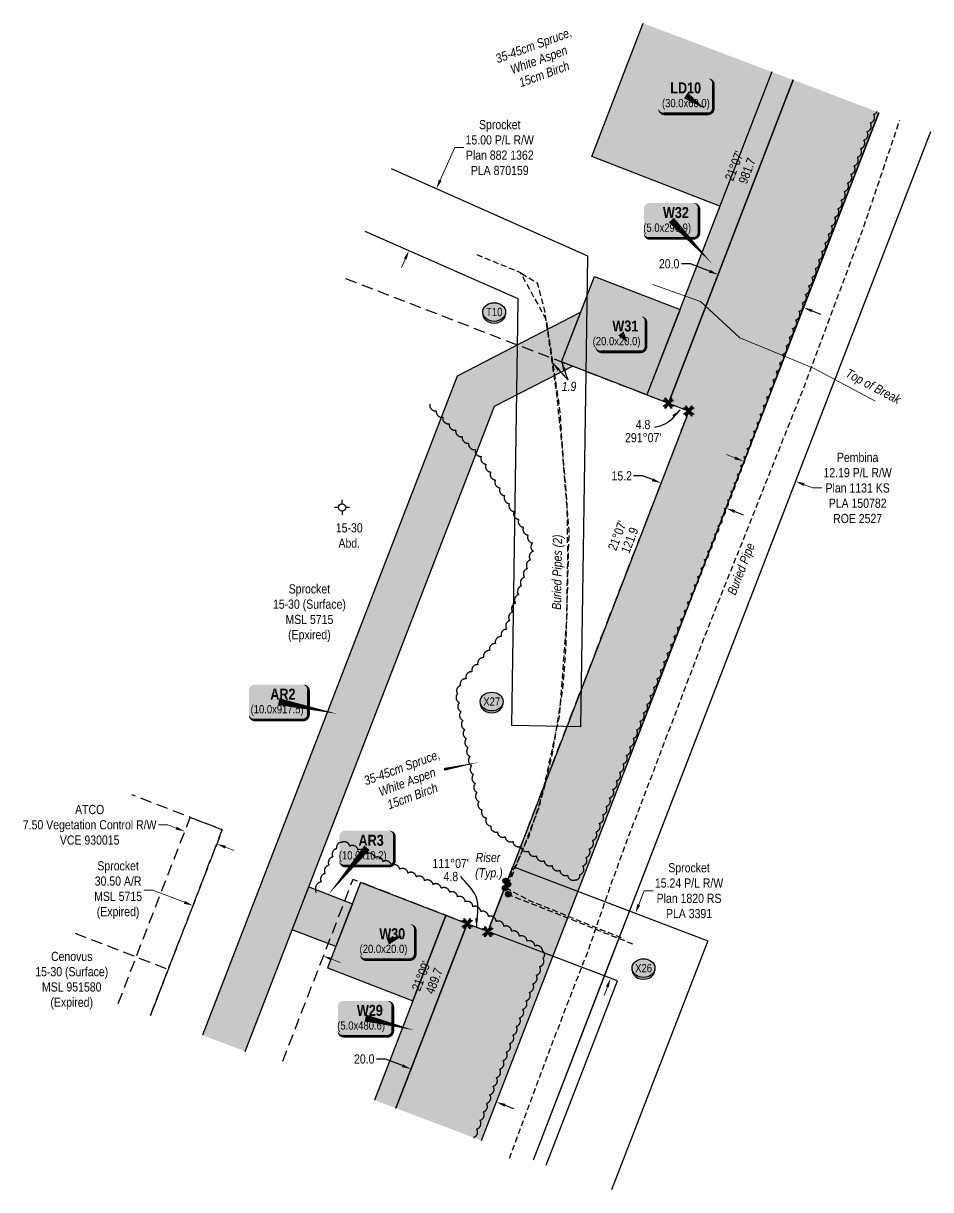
# Model space of a CAD drawing. Extents: x 507565 to 531726, y 6009554 to 6022365.
# Drawn here: x 508290 to 509280, y 6019193 to 6020465 of the extents above; entities that cross this region are included whole.
import ezdxf
from ezdxf.enums import TextEntityAlignment as Align

# ---------------------------------------------------------------- set-up
doc = ezdxf.new("R2010")
doc.units = 0
doc.header["$LTSCALE"] = 5
doc.header["$PDMODE"] = 34
doc.header["$PDSIZE"] = 0.03
for name, pattern in [('0', [1, 1, 0]), ('foc-ACCESSROAD', [3.75, 2.5, -1.25]), ('foc-FLOWLINE', [3.75, 2.5, -1.25]), ('UG_PIPE', [1.875, 1.25, -0.625])]:
    doc.linetypes.add(name, pattern=pattern)
doc.layers.get('Defpoints').update_dxf_attribs({"color": 9})
for name, color, linetype in [('15', 37, 'Continuous'), ('AS-PIPE-UG', 44, 'UG_PIPE'), ('AS-PIPE-UG-T', 44, 'Continuous'), ('AS-SYMBOL', 7, 'Continuous'), ('F-EZE', 190, 'foc-FLOWLINE'), ('F-RW', 190, 'Continuous'), ('F-WS', 190, 'foc-ACCESSROAD'), ('F-WS-S', 190, 'Continuous'), ('L-BD1', 253, 'Continuous'), ('L-MON', 1, 'Continuous'), ('P-BUFFER-H 100m', 191, 'Continuous'), ('P-CROSSINGS', 250, 'Continuous'), ('P-PROPOSED', 10, 'Continuous'), ('P-PROPOSED-H', 21, 'Continuous'), ('P-TEMP-BLOCKS', 250, 'Continuous'), ('P-TEMP-H', 41, 'Continuous'), ('P-TEMP_ACCESS ROAD', 46, 'Continuous'), ('P-TEMP_LOG DECK', 46, 'Continuous'), ('P-TEMP_WORKSPACE', 46, 'Continuous'), ('P-TXT', 4, 'Continuous'), ('P-WORKAREA', 113, 'Continuous'), ('P-WORKAREA-H', 111, 'Continuous'), ('T-BUSH', 110, '0'), ('T-BUSH-T', 110, 'Continuous')]:
    doc.layers.add(name, color=color, linetype=linetype)
for name, color, linetype, lineweight in [('F-AR-T', 190, 'Continuous', 9), ('F-EZE-T', 190, 'Continuous', 9), ('F-RW-T', 190, 'Continuous', 9), ('F-WS-T', 190, 'Continuous', 9), ('T-ELEVATION', 48, 'Continuous', 18), ('T-TEXT', 48, 'Continuous', 18), ('T-TIE-T', 201, 'Continuous', 18)]:
    doc.layers.add(name, color=color, linetype=linetype, lineweight=lineweight)
doc.styles.add('80', font='ARIALN.TTF', dxfattribs={"height": 10})
doc.styles.add('80CG', font='ARIALN.TTF', dxfattribs={"height": 10})
doc.styles.add('80L', font='ARIALN.TTF', dxfattribs={"height": 10})
doc.styles.add('80LS', font='ARIALNI.TTF', dxfattribs={"height": 10})
doc.styles.add('BOLD', font='ARIALNB.TTF')
doc.styles.add('Crossing', font='ARIALN.TTF', dxfattribs={"height": 10})
doc.styles.get("Standard").update_dxf_attribs({"font": 'ARIALN.TTF'})
doc.dimstyles.new('Compass 5 000', dxfattribs={"dimscale": 5, "dimtxt": 9, "dimasz": 2, "dimexe": 0.2, "dimexo": 0.0625, "dimgap": 0.5, "dimtad": 0, "dimtih": 1, "dimtoh": 1, "dimzin": 0, "dimdsep": 46, "dimtxsty": '80CG', "dimcen": 0.1, "dimse1": 1, "dimse2": 1, "dimclrd": 256, "dimclrt": 256, "dimaunit": 1, "dimadec": 4, "dimazin": 0, "dimtfac": 0.06, "dimtofl": 0, "dimtmove": 0, "dimatfit": 1, "dimfxl": 0.2, "dimtolj": 1, "dimtzin": 0, "dimlwd": -1, "dimarcsym": 0})

# ---------------------------------------------------------------- blocks, each defined once
blk = doc.blocks.new('*D273')
at = {"layer": 'Defpoints', "color": 0, "transparency": 16777216}
for p in [(509132.6, 6019965.6), (509050, 6019920.8), (509106.8, 6019898.9)]:
    blk.add_point(p, dxfattribs=at)
at = {"layer": 'F-RW-T', "transparency": 16777216}
for p, q in [((509066.5, 6019991.1), (509057.1, 6019994.7)), ((509141.9, 6019961.9), (509151.3, 6019958.3)), ((509151.3, 6019958.3), (509161.3, 6019958.3))]:
    blk.add_line(p, q, dxfattribs=at)
for points in [[(509067.1, 6019992.7), (509065.9, 6019989.6), (509075.8, 6019987.5)], [(509142.5, 6019963.5), (509141.3, 6019960.4), (509132.6, 6019965.6)]]:
    blk.add_solid(points, dxfattribs=at)
at = {"layer": 'F-RW-T', "transparency": 16777216, "insert": (509200.3, 6019958.3), "char_height": 10, "attachment_point": 5, "style": '80CG'}
blk.add_mtext('\\A1;Pembina\\P12.19 P/L R/W\\PPlan 1131 KS\\PPLA 150782\\PROE 2527', dxfattribs=at)
blk = doc.blocks.new('*D275')
at = {"layer": 'Defpoints', "color": 0, "transparency": 16777216}
for p in [(509117.6, 6020371), (509210.8, 6020335), (509141.3, 6020155.2)]:
    blk.add_point(p, dxfattribs=at)
at = {"layer": 'P-TXT', "transparency": 16777216}
for p, q in [((509018, 6020202.9), (509008, 6020202.9)), ((509038.7, 6020194.9), (509018, 6020202.9)), ((509150.6, 6020151.6), (509159.9, 6020148))]:
    blk.add_line(p, q, dxfattribs=at)
for points in [[(509039.3, 6020196.4), (509038.1, 6020193.3), (509048, 6020191.3)], [(509151.2, 6020153.2), (509150, 6020150.1), (509141.3, 6020155.2)]]:
    blk.add_solid(points, dxfattribs=at)
at = {"layer": 'P-TXT', "transparency": 16777216, "insert": (508994.7, 6020202.9), "char_height": 10, "attachment_point": 5, "style": '80CG'}
blk.add_mtext('\\A1;20.0', dxfattribs=at)
blk = doc.blocks.new('*D274')
at = {"layer": 'Defpoints', "color": 0, "transparency": 16777216}
for p in [(509056.9, 6019936.3), (508935.7, 6019834.3), (509006.8, 6019806.8)]:
    blk.add_point(p, dxfattribs=at)
at = {"layer": 'P-TXT', "transparency": 16777216}
for p, q in [((508965.7, 6019971.5), (508955.7, 6019971.5)), ((508976.5, 6019967.4), (508965.7, 6019971.5)), ((509066.2, 6019932.7), (509075.5, 6019929.1))]:
    blk.add_line(p, q, dxfattribs=at)
for points in [[(508977.1, 6019968.9), (508975.9, 6019965.8), (508985.8, 6019963.8)], [(509066.8, 6019934.2), (509065.6, 6019931.1), (509056.9, 6019936.3)]]:
    blk.add_solid(points, dxfattribs=at)
at = {"layer": 'P-TXT', "transparency": 16777216, "insert": (508943, 6019971.5), "char_height": 10, "attachment_point": 5, "style": '80CG'}
blk.add_mtext('\\A1;15.2', dxfattribs=at)
blk = doc.blocks.new('RISER')
h = blk.add_hatch(color=255)
h.dxf.hatch_style = 1
edge = h.paths.add_edge_path()
edge.add_arc((0, 0), 0.7, 0, 360)
blk.add_hatch(color=48).paths.add_polyline_path([(0.58, -0.15), (-0.58, -0.15, 0.774597)])
at = {"color": 48}
blk.add_line((-0.58, -0.15), (0.58, -0.15), dxfattribs=at)
blk.add_circle((0, 0), 0.6, dxfattribs=at)
blk = doc.blocks.new('xing2')
h = blk.add_hatch(color=50)
h.dxf.hatch_style = 1
edge = h.paths.add_edge_path()
edge.add_ellipse((0, 0), major_axis=(-12.5, 0), ratio=0.816297, start_angle=0, end_angle=360)
h = blk.add_hatch(color=250)
h.dxf.hatch_style = 1
edge = h.paths.add_edge_path()
edge.add_ellipse((0, -2), major_axis=(-12.5, 0), ratio=0.816297, start_angle=0, end_angle=180)
edge.add_line((12.5, -2), (12.5, 0))
edge.add_ellipse((0, 0), major_axis=(-12.5, 0), ratio=0.816297, start_angle=0, end_angle=180, ccw=False)
edge.add_line((-12.5, 0), (-12.5, -2))
at = {"color": 250}
blk.add_ellipse((0, 0), major_axis=(-12.5, 0), ratio=0.816297, dxfattribs=at)
blk.add_ellipse((0, -2), major_axis=(-12.5, 0), ratio=0.816297, start_param=0, end_param=3.141593, dxfattribs=at)
at = {"color": 250, "style": 'Crossing'}
blk.add_attdef('CROSSING', text='', height=9, dxfattribs=at).set_placement((0.1, 0), align=Align.MIDDLE_CENTER)
at = {"color": 250, "style": 'Crossing', "flags": 1}
for tag, p in [('OWNER', (0.1, -12.5)), ('DESCRIPTION', (0.1, -25.8)), ('LOCATION', (0.1, -39.3)), ('DWG_REF', (0.1, -52.8))]:
    blk.add_attdef(tag, text='', height=9, dxfattribs=at).set_placement(p, align=Align.MIDDLE_CENTER)
blk = doc.blocks.new('GABD')
for p, q in [((-0.81, 0), (-1.62, 0)), ((0, 0.81), (0, 1.62)), ((1.62, 0), (0.81, 0)), ((0, -0.81), (0, -1.62))]:
    blk.add_line(p, q)
blk.add_circle((0, 0), 0.8)
blk = doc.blocks.new('TEMP')
h = blk.add_hatch(color=255)
h.dxf.hatch_style = 1
h.paths.add_polyline_path([(0, 0.25), (-0.67, 1.15), (-0.67, 0.67), (-1.15, 0.67), (-0.25, 0), (-1.15, -0.67), (-0.67, -0.67), (-0.67, -1.15), (0, -0.25), (0.67, -1.15), (0.67, -0.67), (1.15, -0.67), (0.25, 0), (1.15, 0.67), (0.67, 0.67), (0.67, 1.15)])
h.paths.add_polyline_path([(0.57, 0.85), (0.57, 0.57), (0.85, 0.57), (0.08, 0), (0.85, -0.57), (0.57, -0.57), (0.57, -0.85), (0, -0.08), (-0.57, -0.85), (-0.57, -0.57), (-0.85, -0.57), (-0.08, 0), (-0.85, 0.57), (-0.57, 0.57), (-0.57, 0.85), (0, 0.08)], flags=16)
h = blk.add_hatch(color=1)
h.dxf.hatch_style = 1
h.paths.add_polyline_path([(0, 0.08), (-0.57, 0.85), (-0.57, 0.57), (-0.85, 0.57), (-0.08, 0), (-0.85, -0.57), (-0.57, -0.57), (-0.57, -0.85), (0, -0.08), (0.57, -0.85), (0.57, -0.57), (0.85, -0.57), (0.08, 0), (0.85, 0.57), (0.57, 0.57), (0.57, 0.85)])
at = {"color": 1}
for p, q in [((-0.08, 0), (0.08, 0)), ((0, 0.08), (0, -0.08))]:
    blk.add_line(p, q, dxfattribs=at)
at = {"color": 255, "flags": 128}
blk.add_lwpolyline([(-0.25, 0), (-1.15, 0.67), (-0.67, 0.67), (-0.67, 1.15), (0, 0.25), (0.67, 1.15), (0.67, 0.67), (1.15, 0.67), (0.25, 0), (1.15, -0.67), (0.67, -0.67), (0.67, -1.15), (0, -0.25), (-0.67, -1.15), (-0.67, -0.67), (-1.15, -0.67)], close=True, dxfattribs=at)
at = {"color": 1, "flags": 128}
blk.add_lwpolyline([(-0.08, 0), (-0.85, 0.57), (-0.57, 0.57), (-0.57, 0.85), (0, 0.08), (0.57, 0.85), (0.57, 0.57), (0.85, 0.57), (0.08, 0), (0.85, -0.57), (0.57, -0.57), (0.57, -0.85), (0, -0.08), (-0.57, -0.85), (-0.57, -0.57), (-0.85, -0.57)], close=True, dxfattribs=at)
blk = doc.blocks.new('*D276')
at = {"layer": 'Defpoints', "color": 0, "transparency": 16777216}
for p in [(508740.9, 6020285), (508768.3, 6020272.8), (508738.2, 6020205.2)]:
    blk.add_point(p, dxfattribs=at)
at = {"layer": 'F-RW-T', "transparency": 16777216}
for p, q in [((508745, 6020294.1), (508760.8, 6020329.8)), ((508760.8, 6020329.8), (508770.8, 6020329.8)), ((508706.8, 6020208.2), (508702.7, 6020199.1))]:
    blk.add_line(p, q, dxfattribs=at)
for points in [[(508743.4, 6020294.8), (508746.5, 6020293.4), (508740.9, 6020285)], [(508705.3, 6020208.9), (508708.3, 6020207.5), (508710.9, 6020217.3)]]:
    blk.add_solid(points, dxfattribs=at)
at = {"layer": 'F-RW-T', "transparency": 16777216, "insert": (508809.9, 6020329.8), "char_height": 10, "attachment_point": 5, "style": '80CG'}
blk.add_mtext('\\A1;Sprocket\\P15.00 P/L R/W\\PPlan 882 1362\\PPLA 870159', dxfattribs=at)
blk = doc.blocks.new('*D277')
at = {"layer": 'Defpoints', "color": 0, "transparency": 16777216}
for p in [(508466.3, 6019583.5), (508448.2, 6019536.7), (508483.2, 6019523.1)]:
    blk.add_point(p, dxfattribs=at)
at = {"layer": 'F-EZE-T', "transparency": 16777216}
for p, q in [((508447.7, 6019590.7), (508437.7, 6019590.7)), ((508457, 6019587.1), (508447.7, 6019590.7)), ((508510.6, 6019566.4), (508519.9, 6019562.8))]:
    blk.add_line(p, q, dxfattribs=at)
for points in [[(508457.6, 6019588.7), (508456.4, 6019585.6), (508466.3, 6019583.5)], [(508511.2, 6019567.9), (508510, 6019564.8), (508501.3, 6019570)]]:
    blk.add_solid(points, dxfattribs=at)
at = {"layer": 'F-EZE-T', "transparency": 16777216, "insert": (508362.6, 6019590.7), "char_height": 10, "attachment_point": 5, "style": '80CG'}
blk.add_mtext('\\A1;ATCO\\P7.50 Vegetation Control R/W\\PVCE 930015', dxfattribs=at)
blk = doc.blocks.new('*D278')
at = {"layer": 'Defpoints', "color": 0, "transparency": 16777216}
for p in [(508456.1, 6019453.1), (508617.4, 6019447.6), (508598.2, 6019398.1)]:
    blk.add_point(p, dxfattribs=at)
at = {"layer": 'F-AR-T', "transparency": 16777216}
for p, q in [((508431.6, 6019519.5), (508421.6, 6019519.5)), ((508465.9, 6019506.2), (508431.6, 6019519.5)), ((508626.7, 6019444), (508636, 6019440.4))]:
    blk.add_line(p, q, dxfattribs=at)
for points in [[(508466.5, 6019507.7), (508465.3, 6019504.6), (508475.2, 6019502.6)], [(508627.3, 6019445.5), (508626.1, 6019442.4), (508617.4, 6019447.6)]]:
    blk.add_solid(points, dxfattribs=at)
at = {"layer": 'F-AR-T', "transparency": 16777216, "insert": (508393.6, 6019519.5), "char_height": 10, "attachment_point": 5, "style": '80CG'}
blk.add_mtext('\\A1;Sprocket\\P30.50 A/R\\PMSL 5715\\P(Expired)', dxfattribs=at)
blk = doc.blocks.new('*D279')
at = {"layer": 'Defpoints', "color": 0, "transparency": 16777216}
for p in [(508714.5, 6019327.9), (508713.1, 6019324.3), (508807.7, 6019291.9)]:
    blk.add_point(p, dxfattribs=at)
at = {"layer": 'P-TXT', "transparency": 16777216}
for p, q in [((508685.3, 6019335.1), (508675.3, 6019335.1)), ((508703.8, 6019327.9), (508685.3, 6019335.1)), ((508815.7, 6019284.6), (508825, 6019281))]:
    blk.add_line(p, q, dxfattribs=at)
for points in [[(508704.4, 6019329.4), (508703.2, 6019326.3), (508713.1, 6019324.3)], [(508816.3, 6019286.2), (508815.1, 6019283.1), (508806.3, 6019288.2)]]:
    blk.add_solid(points, dxfattribs=at)
at = {"layer": 'P-TXT', "transparency": 16777216, "insert": (508662.1, 6019335.1), "char_height": 10, "attachment_point": 5, "style": '80CG'}
blk.add_mtext('\\A1;20.0', dxfattribs=at)
blk = doc.blocks.new('*U449')
at = {"true_color": 0xff8aff}
h = blk.add_hatch(color=211, dxfattribs=at)
edge = h.paths.add_edge_path()
edge.add_line((-24, -20), (24, -20))
edge.add_arc((24, -14), 6, 270, 360)
edge.add_line((30, -14), (30, 12.5))
edge.add_arc((24, 12.5), 6, 0, 90)
edge.add_line((24, 18.5), (-24, 18.5))
edge.add_arc((-24, 12.5), 6, 90, 180)
edge.add_line((-30, 12.5), (-30, -14))
edge.add_arc((-24, -14), 6, 180, 270)
at = {"color": 250, "flags": 128}
blk.add_lwpolyline([(-24, -20, 3, 3, 0), (24, -20, 3, 3, 0.414214), (30, -14, 3, 3, 0), (30, 12.5, 3, 0, 0.414214), (24, 18.5, 0, 0, 0), (-24, 18.5, 0, 0, 0.414214), (-30, 12.5, 0, 0, 0), (-30, -14, 0, 3, 0.414214)], format="xyseb", close=True, dxfattribs=at)
at = {"flags": 128}
blk.add_lwpolyline([(20.5, -14.2, 0, 7.5, 0), (0, 0, 0, 0, 0)], format="xyseb", dxfattribs=at)
at = {"color": 250}
for tag, p, height, style in [('TEMP_AREA_W1_001', (-9.2, 2.2), 12, 'BOLD'), ('ENTER_TEXT_001', (-30.7, -12.8), 9, '80')]:
    blk.add_attdef(tag, p, '', height=height, dxfattribs=dict(at, style=style))
blk = doc.blocks.new('*U490')
at = {"true_color": 0xff8aff}
h = blk.add_hatch(color=211, dxfattribs=at)
edge = h.paths.add_edge_path()
edge.add_line((-24, -20), (24, -20))
edge.add_arc((24, -14), 6, 270, 360)
edge.add_line((30, -14), (30, 12.5))
edge.add_arc((24, 12.5), 6, 0, 90)
edge.add_line((24, 18.5), (-24, 18.5))
edge.add_arc((-24, 12.5), 6, 90, 180)
edge.add_line((-30, 12.5), (-30, -14))
edge.add_arc((-24, -14), 6, 180, 270)
at = {"color": 250, "flags": 128}
blk.add_lwpolyline([(-24, -20, 3, 3, 0), (24, -20, 3, 3, 0.414214), (30, -14, 3, 3, 0), (30, 12.5, 3, 0, 0.414214), (24, 18.5, 0, 0, 0), (-24, 18.5, 0, 0, 0.414214), (-30, 12.5, 0, 0, 0), (-30, -14, 0, 3, 0.414214)], format="xyseb", close=True, dxfattribs=at)
at = {"flags": 128}
blk.add_lwpolyline([(44.5, -47.8, 0, 7.5, 0), (0, 0, 0, 0, 0)], format="xyseb", dxfattribs=at)
at = {"color": 250}
for tag, p, height, style in [('TEMP_AREA_W1_001', (-9.2, 2.2), 12, 'BOLD'), ('ENTER_TEXT_001', (-30.7, -12.8), 9, '80')]:
    blk.add_attdef(tag, p, '', height=height, dxfattribs=dict(at, style=style))
blk = doc.blocks.new('*U458')
at = {"true_color": 0xff8aff}
h = blk.add_hatch(color=211, dxfattribs=at)
edge = h.paths.add_edge_path()
edge.add_line((-24, -20), (24, -20))
edge.add_arc((24, -14), 6, 270, 360)
edge.add_line((30, -14), (30, 12.5))
edge.add_arc((24, 12.5), 6, 0, 90)
edge.add_line((24, 18.5), (-24, 18.5))
edge.add_arc((-24, 12.5), 6, 90, 180)
edge.add_line((-30, 12.5), (-30, -14))
edge.add_arc((-24, -14), 6, 180, 270)
at = {"color": 250, "flags": 128}
blk.add_lwpolyline([(-24, -20, 3, 3, 0), (24, -20, 3, 3, 0.414214), (30, -14, 3, 3, 0), (30, 12.5, 3, 0, 0.414214), (24, 18.5, 0, 0, 0), (-24, 18.5, 0, 0, 0.414214), (-30, 12.5, 0, 0, 0), (-30, -14, 0, 3, 0.414214)], format="xyseb", close=True, dxfattribs=at)
at = {"flags": 128}
blk.add_lwpolyline([(16.8, 6.2, 0, 7.5, 0), (0, 0, 0, 0, 0)], format="xyseb", dxfattribs=at)
at = {"color": 250}
for tag, p, height, style in [('TEMP_AREA_W1_001', (-9.2, 2.2), 12, 'BOLD'), ('ENTER_TEXT_001', (-30.7, -12.8), 9, '80')]:
    blk.add_attdef(tag, p, '', height=height, dxfattribs=dict(at, style=style))
blk = doc.blocks.new('*U457')
at = {"true_color": 0xff8aff}
h = blk.add_hatch(color=211, dxfattribs=at)
edge = h.paths.add_edge_path()
edge.add_line((-24, -20), (24, -20))
edge.add_arc((24, -14), 6, 270, 360)
edge.add_line((30, -14), (30, 12.5))
edge.add_arc((24, 12.5), 6, 0, 90)
edge.add_line((24, 18.5), (-24, 18.5))
edge.add_arc((-24, 12.5), 6, 90, 180)
edge.add_line((-30, 12.5), (-30, -14))
edge.add_arc((-24, -14), 6, 180, 270)
at = {"color": 250, "flags": 128}
blk.add_lwpolyline([(-24, -20, 3, 3, 0), (24, -20, 3, 3, 0.414214), (30, -14, 3, 3, 0), (30, 12.5, 3, 0, 0.414214), (24, 18.5, 0, 0, 0), (-24, 18.5, 0, 0, 0.414214), (-30, 12.5, 0, 0, 0), (-30, -14, 0, 3, 0.414214)], format="xyseb", close=True, dxfattribs=at)
at = {"flags": 128}
blk.add_lwpolyline([(53.1, -13.4, 0, 7.5, 0), (0, 0, 0, 0, 0)], format="xyseb", dxfattribs=at)
at = {"color": 250}
for tag, p, height, style in [('TEMP_AREA_W1_001', (-9.2, 2.2), 12, 'BOLD'), ('ENTER_TEXT_001', (-30.7, -12.8), 9, '80')]:
    blk.add_attdef(tag, p, '', height=height, dxfattribs=dict(at, style=style))
blk = doc.blocks.new('*U459')
at = {"true_color": 0xff8aff}
h = blk.add_hatch(color=211, dxfattribs=at)
edge = h.paths.add_edge_path()
edge.add_line((-21.5, -20), (21.5, -20))
edge.add_arc((21.5, -14), 6, 270, 360)
edge.add_line((27.5, -14), (27.5, 12.5))
edge.add_arc((21.5, 12.5), 6, 0, 90)
edge.add_line((21.5, 18.5), (-21.5, 18.5))
edge.add_arc((-21.5, 12.5), 6, 90, 180)
edge.add_line((-27.5, 12.5), (-27.5, -14))
edge.add_arc((-21.5, -14), 6, 180, 270)
at = {"color": 250, "flags": 128}
blk.add_lwpolyline([(-21.5, -20, 3, 3, 0), (21.5, -20, 3, 3, 0.414214), (27.5, -14, 3, 3, 0), (27.5, 12.5, 3, 0, 0.414214), (21.5, 18.5, 0, 0, 0), (-21.5, 18.5, 0, 0, 0.414214), (-27.5, 12.5, 0, 0, 0), (-27.5, -14, 0, 3, 0.414214)], format="xyseb", close=True, dxfattribs=at)
at = {"flags": 128}
blk.add_lwpolyline([(7.5, -9.7, 0, 7.5, 0), (0, 0, 0, 0, 0)], format="xyseb", dxfattribs=at)
at = {"color": 250}
for tag, p, height, style in [('TEMP_AREA_W1_001', (-9.2, 2.2), 12, 'BOLD'), ('ENTER_TEXT_001', (-30.7, -12.8), 9, '80')]:
    blk.add_attdef(tag, p, '', height=height, dxfattribs=dict(at, style=style))
blk = doc.blocks.new('*D280')
at = {"layer": 'Defpoints', "color": 0, "transparency": 16777216}
for p in [(508958, 6019494.3), (508959.7, 6019493.6), (508932.5, 6019422.5)]:
    blk.add_point(p, dxfattribs=at)
at = {"layer": 'F-RW-T', "transparency": 16777216}
for p, q in [((508961.5, 6019503.6), (508967.3, 6019518.8)), ((508967.3, 6019518.8), (508977.3, 6019518.8)), ((508927.3, 6019413.8), (508923.7, 6019404.4))]:
    blk.add_line(p, q, dxfattribs=at)
for points in [[(508960, 6019504.2), (508963.1, 6019503), (508958, 6019494.3)], [(508925.7, 6019414.4), (508928.8, 6019413.2), (508930.8, 6019423.1)]]:
    blk.add_solid(points, dxfattribs=at)
at = {"layer": 'F-RW-T', "transparency": 16777216, "insert": (509016.4, 6019518.8), "char_height": 10, "attachment_point": 5, "style": '80CG'}
blk.add_mtext('\\A1;Sprocket\\P15.24 P/L R/W\\PPlan 1820 RS\\PPLA 3391', dxfattribs=at)
blk = doc.blocks.new('*U537')
at = {"true_color": 0xff8aff}
h = blk.add_hatch(color=211, dxfattribs=at)
edge = h.paths.add_edge_path()
edge.add_line((-24, -20), (24, -20))
edge.add_arc((24, -14), 6, 270, 360)
edge.add_line((30, -14), (30, 12.5))
edge.add_arc((24, 12.5), 6, 0, 90)
edge.add_line((24, 18.5), (-24, 18.5))
edge.add_arc((-24, 12.5), 6, 90, 180)
edge.add_line((-30, 12.5), (-30, -14))
edge.add_arc((-24, -14), 6, 180, 270)
at = {"color": 250, "flags": 128}
blk.add_lwpolyline([(-24, -20, 3, 3, 0), (24, -20, 3, 3, 0.414214), (30, -14, 3, 3, 0), (30, 12.5, 3, 0, 0.414214), (24, 18.5, 0, 0, 0), (-24, 18.5, 0, 0, 0.414214), (-30, 12.5, 0, 0, 0), (-30, -14, 0, 3, 0.414214)], format="xyseb", close=True, dxfattribs=at)
at = {"flags": 128}
blk.add_lwpolyline([(-42.9, -52.1, 0, 7.5, 0), (0, 0, 0, 0, 0)], format="xyseb", dxfattribs=at)
at = {"color": 250}
for tag, p, height, style in [('TEMP_AREA_W1_001', (-9.2, 2.2), 12, 'BOLD'), ('ENTER_TEXT_001', (-30.7, -12.8), 9, '80')]:
    blk.add_attdef(tag, p, '', height=height, dxfattribs=dict(at, style=style))
blk = doc.blocks.new('XING3')
h = blk.add_hatch(color=250)
h.dxf.hatch_style = 1
edge = h.paths.add_edge_path()
edge.add_ellipse((0, -2), major_axis=(-12.5, 0), ratio=0.816297, start_angle=0, end_angle=180)
edge.add_line((12.5, -2), (12.5, 0))
edge.add_ellipse((0, 0), major_axis=(-12.5, 0), ratio=0.816297, start_angle=0, end_angle=180, ccw=False)
edge.add_line((-12.5, 0), (-12.5, -2))
at = {"layer": 'P-BUFFER-H 100m'}
h = blk.add_hatch(color=256, dxfattribs=at)
h.dxf.hatch_style = 1
edge = h.paths.add_edge_path()
edge.add_ellipse((0, 0), major_axis=(-12.5, 0), ratio=0.816297, start_angle=0, end_angle=360)
at = {"color": 250}
blk.add_ellipse((0, 0), major_axis=(-12.5, 0), ratio=0.816297, dxfattribs=at)
blk.add_ellipse((0, -2), major_axis=(-12.5, 0), ratio=0.816297, start_param=0, end_param=3.141593, dxfattribs=at)
at = {"color": 250, "style": 'Crossing'}
blk.add_attdef('CROSSING', text='', height=9, dxfattribs=at).set_placement((0.1, 0), align=Align.MIDDLE_CENTER)
at = {"color": 250, "style": 'Crossing', "flags": 1}
for tag, p in [('OWNER', (0.1, -12.5)), ('DESCRIPTION', (0.1, -25.8)), ('LOCATION', (0.1, -39.3)), ('DWG_REF', (0.1, -52.8))]:
    blk.add_attdef(tag, text='', height=9, dxfattribs=at).set_placement(p, align=Align.MIDDLE_CENTER)
blk = doc.blocks.new('*U427')
h = blk.add_hatch(color=111)
edge = h.paths.add_edge_path()
edge.add_line((-26.5, -20), (26.5, -20))
edge.add_arc((26.5, -14), 6, 270, 360)
edge.add_line((32.5, -14), (32.5, 12.5))
edge.add_arc((26.5, 12.5), 6, 0, 90)
edge.add_line((26.5, 18.5), (-26.5, 18.5))
edge.add_arc((-26.5, 12.5), 6, 90, 180)
edge.add_line((-32.5, 12.5), (-32.5, -14))
edge.add_arc((-26.5, -14), 6, 180, 270)
at = {"color": 250, "flags": 128}
blk.add_lwpolyline([(-26.5, -20, 3, 3, 0), (26.5, -20, 3, 3, 0.414214), (32.5, -14, 3, 3, 0), (32.5, 12.5, 3, 0, 0.414214), (26.5, 18.5, 0, 0, 0), (-26.5, 18.5, 0, 0, 0.414214), (-32.5, 12.5, 0, 0, 0), (-32.5, -14, 0, 3, 0.414214)], format="xyseb", close=True, dxfattribs=at)
at = {"flags": 128}
blk.add_lwpolyline([(64.5, -13.4, 0, 7.5, 0), (0, 0, 0, 0, 0)], format="xyseb", dxfattribs=at)
at = {"color": 250}
for tag, p, height, style in [('TEMP_AREA_W1_001', (-9.2, 2.2), 12, 'BOLD'), ('ENTER_TEXT_001', (-30.7, -12.8), 9, '80')]:
    blk.add_attdef(tag, p, '', height=height, dxfattribs=dict(at, style=style))

msp = doc.modelspace()

# ---------------------------------------------------------------- hatches: boundary and pattern name
at = {"layer": 'P-PROPOSED-H', "transparency": 33554687}
h = msp.add_hatch(color=256, dxfattribs=at)
h.dxf.hatch_style = 1
h.paths.add_polyline_path([(509223.557, 6020368.236), (509130.061, 6020403.567), (508993.837, 6020050.864), (509016.112, 6020042.257), (508796.932, 6019474.157), (508774.448, 6019482.834), (508696.555, 6019281.446), (508790.057, 6019246.128), (508867.807, 6019447.147)])
at = {"layer": 'P-TEMP-H'}
h = msp.add_hatch(color=256, dxfattribs=at)
h.dxf.hatch_style = 1
h.paths.add_polyline_path([(509106.687, 6020412.399), (508966.443, 6020465.395), (508910.258, 6020319.922), (509050.108, 6020265.908)])
h = msp.add_hatch(color=256, dxfattribs=at)
h.dxf.hatch_style = 1
h.paths.add_polyline_path([(509130.061, 6020403.567), (509106.687, 6020412.399), (508970.53, 6020059.87), (508993.837, 6020050.864)])
h = msp.add_hatch(color=256, dxfattribs=at)
h.dxf.hatch_style = 1
h.paths.add_polyline_path([(508970.53, 6020059.87), (508887.532, 6020091.972), (508877.313, 6020095.923), (508913.368, 6020189.139), (509006.586, 6020153.086)])
h = msp.add_hatch(color=256, dxfattribs=at)
h.dxf.hatch_style = 1
h.paths.add_polyline_path([(508649.117, 6019504.517), (508631.089, 6019457.909), (508583.604, 6019476.251), (508601.61, 6019522.867)])
h = msp.add_hatch(color=256, dxfattribs=at)
h.dxf.hatch_style = 1
h.paths.add_polyline_path([(508658.13, 6019527.821), (508622.076, 6019434.605), (508715.082, 6019398.614), (508751.137, 6019491.83)])
h = msp.add_hatch(color=256, dxfattribs=at)
h.dxf.hatch_style = 1
h.paths.add_polyline_path([(508673.179, 6019290.275), (508696.555, 6019281.446), (508774.448, 6019482.834), (508751.137, 6019491.83)])
at = {"layer": 'P-WORKAREA-H'}
h = msp.add_hatch(color=256, dxfattribs=at)
h.dxf.hatch_style = 1
h.paths.add_polyline_path([(508485.567, 6019361.139), (508532.318, 6019343.481), (508804.264, 6020047.502), (508889.202, 6020091.326), (508877.313, 6020095.923), (508898.233, 6020150.009), (508763.42, 6020080.452)])

# ---------------------------------------------------------------- linework, layer by layer
at = {"layer": '15', "color": 6}
msp.add_line((508738.492, 6019389.872), (508774.448, 6019482.834), dxfattribs=at)
at = {"layer": 'AS-PIPE-UG', "flags": 128}
for points in [[(508820.667, 6019226.977), (508861.932, 6019338.312), (508885.202, 6019399.077), (508905.857, 6019451.752), (508932.682, 6019529.462), (508951.442, 6019580.587), (508959.897, 6019602.512), (509035.372, 6019801.002), (509140.877, 6020065.977), (509204.257, 6020235.357), (509246.225, 6020359.67)], [(508785.057, 6020212.937), (508832.272, 6020193.587), (508860.462, 6020142.257), (508875.252, 6020044.357), (508879.892, 6019974.207), (508885.247, 6019912.557), (508882.767, 6019814.782), (508874.662, 6019709.132), (508861.127, 6019646.457), (508852.202, 6019608.452), (508836.057, 6019566.662), (508821.772, 6019531.597), (508818.842, 6019525.772)], [(508833.727, 6020192.537), (508850.792, 6020182.057), (508858.482, 6020152.962), (508864.507, 6020111.697), (508871.652, 6020061.377), (508876.677, 6020014.957), (508883.082, 6019942.412), (508883.782, 6019885.147), (508882.857, 6019826.197), (508881.752, 6019781.072), (508878.352, 6019737.897), (508867.032, 6019668.072), (508857.487, 6019627.297), (508841.952, 6019579.152), (508829.207, 6019550.872), (508820.722, 6019533.027)], [(508942.687, 6019467.237), (508894.307, 6019486.772), (508854.212, 6019503.187), (508842.427, 6019507.877), (508820.552, 6019519.602), (508815.632, 6019521.672)], [(508955.002, 6019460.497), (508923.617, 6019472.922), (508895.957, 6019484.287), (508860.197, 6019498.397), (508836.522, 6019507.657), (508822.187, 6019513.232), (508819.252, 6019515.012)]]:
    msp.add_lwpolyline(points, dxfattribs=at)
at = {"layer": 'F-EZE', "flags": 128}
msp.add_lwpolyline([(508393.725, 6019395.829), (508472.24, 6019598.859), (508507.22, 6019585.329), (508428.806, 6019382.579)], dxfattribs=at)
at = {"layer": 'F-RW'}
for points in [[(508790.057, 6019246.128), (508867.807, 6019447.147), (509223.549, 6020368.239)], [(508790.057, 6019246.128), (508867.807, 6019447.147), (509223.632, 6020368.207)], [(509279.955, 6020346.924), (508846.378, 6019224.855)], [(509279.955, 6020346.924), (508954.699, 6019505.184), (508927.247, 6019434.139), (508846.378, 6019224.855)], [(508691.402, 6020306.953), (508905.806, 6020211.676), (508904.244, 6020108), (508898.063, 6019697.833), (508823.112, 6019698.962), (508829.71, 6020136.825), (508830.129, 6020164.631), (508663.052, 6020238.34)], [(508860.637, 6019219.469), (508938.241, 6019420.305), (508796.932, 6019474.157), (508824.053, 6019545.323), (509036.859, 6019464.224), (508931.884, 6019192.557)]]:
    msp.add_lwpolyline(points, dxfattribs=at)
at = {"layer": 'F-WS', "flags": 128}
for points in [[(508641.809, 6020186.925), (508825.075, 6020116.143), (508899.603, 6020087.318), (509016.112, 6020042.257), (508908.634, 6019764.388), (508876.499, 6019681.308), (508796.932, 6019474.157), (508649.719, 6019531.194), (508571.411, 6019328.714)], [(508428.808, 6019382.578), (508507.22, 6019585.329), (508472.24, 6019598.859), (508408.983, 6019623.426)], [(508346.612, 6019472.392), (508413.348, 6019446.582), (508448.329, 6019433.052), (508428.808, 6019382.578)]]:
    msp.add_lwpolyline(points, dxfattribs=at)
at = {"layer": 'P-PROPOSED', "flags": 128}
for points in [[(509130.061, 6020403.567), (508993.837, 6020050.864), (509016.112, 6020042.257), (508796.932, 6019474.157), (508774.448, 6019482.834), (508696.555, 6019281.446)], [(508790.057, 6019246.128), (508867.807, 6019447.147), (509223.557, 6020368.236)]]:
    msp.add_lwpolyline(points, dxfattribs=at)
at = {"layer": 'P-TEMP_ACCESS ROAD'}
msp.add_lwpolyline([(508649.117, 6019504.517), (508631.089, 6019457.909), (508583.604, 6019476.251), (508601.61, 6019522.867)], close=True, dxfattribs=at)
at = {"layer": 'P-TEMP_LOG DECK'}
msp.add_lwpolyline([(509106.687, 6020412.399), (509050.108, 6020265.908), (508910.258, 6020319.922), (508966.443, 6020465.395)], dxfattribs=at)
at = {"layer": 'P-TEMP_WORKSPACE', "flags": 128}
for points in [[(509106.687, 6020412.399), (508970.53, 6020059.87), (508993.837, 6020050.864), (509130.061, 6020403.567)], [(508696.555, 6019281.446), (508774.448, 6019482.834), (508751.137, 6019491.83), (508673.179, 6019290.275)]]:
    msp.add_lwpolyline(points, dxfattribs=at)
for points in [[(508970.53, 6020059.87), (508887.532, 6020091.972), (508877.313, 6020095.923), (508913.368, 6020189.139), (509006.586, 6020153.086)], [(508658.13, 6019527.821), (508622.076, 6019434.605), (508715.082, 6019398.614), (508751.137, 6019491.83)]]:
    msp.add_lwpolyline(points, close=True, dxfattribs=at)
at = {"layer": 'P-WORKAREA'}
msp.add_lwpolyline([(508532.318, 6019343.481), (508804.264, 6020047.502), (508889.202, 6020091.326), (508877.313, 6020095.923), (508898.233, 6020150.009), (508763.42, 6020080.452), (508485.567, 6019361.139)], dxfattribs=at)
at = {"layer": 'T-BUSH', "flags": 128}
for points in [[(508733.621, 6020049.673, 0.52056705), (508740.69, 6020042.608, 0.52056705), (508747.76, 6020035.542, 0.52056705), (508754.829, 6020028.477, 0.52056705), (508761.898, 6020021.412, 0.52056705), (508768.967, 6020014.346, 0.52056705), (508776.036, 6020007.281, 0.52056705), (508783.105, 6020000.216, 0.52056705), (508789.807, 6019992.865, 0.52056705), (508794.909, 6019984.271, 0.52056705), (508800.012, 6019975.677, 0.52056705), (508805.115, 6019967.083, 0.52056705), (508810.217, 6019958.489, 0.52056705), (508815.32, 6019949.895, 0.52056705), (508820.422, 6019941.301, 0.52056705), (508825.525, 6019932.707, 0.52056705), (508830.627, 6019924.113, 0.52056705), (508835.73, 6019915.519, 0.52056705), (508840.833, 6019906.925, 0.52056705), (508845.935, 6019898.331, 0.52056705), (508846.555, 6019889.271, 0.52056705), (508843.332, 6019879.81, 0.52056705), (508840.109, 6019870.35, 0.52056705), (508836.886, 6019860.889, 0.52056705), (508833.662, 6019851.429, 0.52056705), (508830.439, 6019841.968, 0.52056705), (508827.216, 6019832.508, 0.52056705), (508823.992, 6019823.047, 0.52056705), (508820.769, 6019813.586, 0.52056705), (508817.546, 6019804.126, 0.52056705), (508811.651, 6019796.168, 0.52056705), (508805.24, 6019788.5, 0.52056705), (508798.83, 6019780.832, 0.52056705), (508792.42, 6019773.163, 0.52056705), (508786.01, 6019765.495, 0.52056705), (508779.6, 6019757.827, 0.52056705), (508773.189, 6019750.159, 0.52056705), (508766.779, 6019742.491, 0.52056705), (508763.911, 6019733.915, 0.52056705), (508765.845, 6019724.109, 0.52056705), (508767.779, 6019714.304, 0.52056705), (508769.713, 6019704.498, 0.52056705), (508771.647, 6019694.692, 0.52056705), (508773.581, 6019684.886, 0.52056705), (508775.515, 6019675.081, 0.52056705), (508777.449, 6019665.275, 0.52056705), (508779.382, 6019655.469, 0.52056705), (508781.316, 6019645.664, 0.52056705), (508783.25, 6019635.858, 0.52056705), (508785.184, 6019626.052, 0.52056705), (508787.118, 6019616.246, 0.52056705), (508790.675, 6019607.018, 0.52056705), (508795.365, 6019598.192, 0.52056705), (508800.054, 6019589.366, 0.52056705), (508807.297, 6019582.939, 0.52056705), (508815.816, 6019577.712, 0.52056705), (508824.334, 6019572.485, 0.52056705), (508832.853, 6019567.257, 0.52056705), (508841.371, 6019562.03, 0.52056705), (508849.89, 6019556.802, 0.52056705), (508858.409, 6019551.575, 0.52056705), (508866.927, 6019546.348, 0.52056705), (508875.446, 6019541.12, 0.52056705), (508883.964, 6019535.893, 0.52056705), (508892.483, 6019530.665, 0.52056705), (508897.159, 6019536.274, 0.52056705), (508900.482, 6019545.7, 0.52056705), (508903.805, 6019555.126, 0.52056705), (508907.381, 6019564.457, 0.52056705), (508911.081, 6019573.741, 0.52056705), (508914.78, 6019583.026, 0.52056705), (508918.48, 6019592.311, 0.52056705), (508922.179, 6019601.596, 0.52056705), (508925.878, 6019610.88, 0.52056705), (508929.578, 6019620.165, 0.52056705), (508933.277, 6019629.45, 0.52056705), (508936.977, 6019638.735, 0.52056705), (508940.676, 6019648.019, 0.52056705), (508944.375, 6019657.304, 0.52056705), (508948.075, 6019666.589, 0.52056705), (508951.774, 6019675.874, 0.52056705), (508955.474, 6019685.158, 0.52056705), (508959.173, 6019694.443, 0.52056705), (508962.872, 6019703.728, 0.52056705), (508966.572, 6019713.012, 0.52056705), (508970.271, 6019722.297, 0.52056705), (508973.97, 6019731.582, 0.52056705), (508977.67, 6019740.867, 0.52056705), (508981.369, 6019750.151, 0.52056705), (508985.069, 6019759.436, 0.52056705), (508988.768, 6019768.721, 0.52056705), (508992.467, 6019778.006, 0.52056705), (508996.167, 6019787.29, 0.52056705), (508999.866, 6019796.575, 0.52056705), (509003.566, 6019805.86, 0.52056705), (509007.265, 6019815.145, 0.52056705), (509010.964, 6019824.429, 0.52056705), (509014.664, 6019833.714, 0.52056705), (509018.363, 6019842.999, 0.52056705), (509022.063, 6019852.284, 0.52056705), (509025.762, 6019861.568, 0.52056705), (509029.461, 6019870.853, 0.52056705), (509033.161, 6019880.138, 0.52056705), (509036.86, 6019889.422, 0.52056705), (509040.56, 6019898.707, 0.52056705), (509044.259, 6019907.992, 0.52056705), (509047.951, 6019917.28, 0.52056705), (509051.486, 6019926.628, 0.52056705), (509055.021, 6019935.977, 0.52056705), (509058.556, 6019945.325, 0.52056705), (509062.091, 6019954.674, 0.52056705), (509065.626, 6019964.022, 0.52056705), (509069.161, 6019973.371, 0.52056705), (509072.696, 6019982.72, 0.52056705), (509076.231, 6019992.068, 0.52056705), (509079.766, 6020001.417, 0.52056705), (509083.301, 6020010.765, 0.52056705), (509086.836, 6020020.114, 0.52056705), (509090.371, 6020029.462, 0.52056705), (509093.906, 6020038.811, 0.52056705), (509097.441, 6020048.159, 0.52056705), (509100.976, 6020057.508, 0.52056705), (509104.511, 6020066.856, 0.52056705), (509108.046, 6020076.205, 0.52056705), (509111.581, 6020085.553, 0.52056705), (509115.117, 6020094.902, 0.52056705), (509118.652, 6020104.251, 0.52056705), (509122.187, 6020113.599, 0.52056705), (509125.722, 6020122.948, 0.52056705), (509129.257, 6020132.296, 0.52056705), (509132.792, 6020141.645, 0.52056705), (509136.327, 6020150.993, 0.52056705), (509139.862, 6020160.342, 0.52056705), (509143.397, 6020169.69, 0.52056705), (509146.932, 6020179.039, 0.52056705), (509150.467, 6020188.387, 0.52056705), (509154.002, 6020197.736, 0.52056705), (509157.537, 6020207.085, 0.52056705), (509161.072, 6020216.433, 0.52056705), (509164.607, 6020225.782, 0.52056705), (509168.142, 6020235.13, 0.52056705), (509171.677, 6020244.479, 0.52056705), (509175.212, 6020253.827, 0.52056705), (509178.747, 6020263.176, 0.52056705), (509182.282, 6020272.524, 0.52056705), (509185.818, 6020281.873, 0.52056705), (509189.353, 6020291.221, 0.52056705), (509192.888, 6020300.57, 0.52056705), (509196.423, 6020309.918, 0.52056705), (509199.958, 6020319.267, 0.52056705), (509203.493, 6020328.616, 0.52056705), (509207.028, 6020337.964, 0.52056705), (509210.563, 6020347.313, 0.52056705), (509214.098, 6020356.661, 0.52056705), (509217.633, 6020366.01, 0.20923823), (509221.492, 6020369.016, 0.20923823)], [(508781.13, 6019249.52, 0.52056705), (508784.72, 6019258.848, 0.52056705), (508788.31, 6019268.175, 0.52056705), (508791.9, 6019277.503, 0.52056705), (508795.49, 6019286.83, 0.52056705), (508799.08, 6019296.158, 0.52056705), (508802.67, 6019305.485, 0.52056705), (508806.26, 6019314.813, 0.52056705), (508809.85, 6019324.141, 0.52056705), (508813.44, 6019333.468, 0.52056705), (508817.03, 6019342.796, 0.52056705), (508820.62, 6019352.123, 0.52056705), (508824.21, 6019361.451, 0.52056705), (508827.8, 6019370.778, 0.52056705), (508831.39, 6019380.106, 0.52056705), (508834.98, 6019389.434, 0.52056705), (508838.57, 6019398.761, 0.52056705), (508842.259, 6019408.05, 0.52056705), (508845.974, 6019417.329, 0.52056705), (508849.688, 6019426.608, 0.52056705), (508853.402, 6019435.886, 0.52056705), (508857.116, 6019445.165, 0.52056705), (508856.606, 6019453.083, 0.52056705), (508848.174, 6019458.448, 0.52056705), (508839.741, 6019463.813, 0.52056705), (508831.308, 6019469.178, 0.52056705), (508822.876, 6019474.542, 0.52056705), (508814.443, 6019479.907, 0.52056705), (508806.01, 6019485.272, 0.52056705), (508797.578, 6019490.637, 0.52056705), (508789.145, 6019496.002, 0.52056705), (508780.712, 6019501.367, 0.52056705), (508772.28, 6019506.732, 0.52056705), (508763.847, 6019512.096, 0.52056705), (508755.292, 6019517.237, 0.52056705), (508746.211, 6019521.411, 0.52056705), (508737.129, 6019525.584, 0.52056705), (508728.047, 6019529.757, 0.52056705), (508718.966, 6019533.93, 0.52056705), (508709.884, 6019538.104, 0.52056705), (508700.803, 6019542.277, 0.52056705), (508691.721, 6019546.45, 0.52056705), (508682.639, 6019550.623, 0.52056705), (508673.558, 6019554.797, 0.52056705), (508664.476, 6019558.97, 0.52056705), (508655.395, 6019563.144, 0.52056705), (508646.314, 6019567.319, 0.52056705), (508637.233, 6019571.493, 0.52056705), (508632.161, 6019564.757, 0.52056705), (508627.945, 6019555.696, 0.52056705), (508623.729, 6019546.634, 0.52056705), (508619.514, 6019537.572, 0.52056705), (508615.298, 6019528.51, 0.52056705), (508609.825, 6019516.747, 0.52056705)]]:
    msp.add_lwpolyline(points, format="xyb", dxfattribs=at)
at = {"layer": 'T-BUSH-T', "flags": 128}
msp.add_lwpolyline([(508788.979, 6019659.399, 0, 2.998, 0), (508749.14, 6019651.218, 0, 0, 0)], format="xyseb", dxfattribs=at)
at = {"layer": 'T-ELEVATION'}
msp.add_lwpolyline([(508976.984, 6020180.281), (509028.978, 6020161.862), (509071.91, 6020122.183), (509151.982, 6020089.095), (509218.919, 6020053.428)], dxfattribs=at)

# ---------------------------------------------------------------- block references
at = {"layer": 'AS-SYMBOL', "xscale": 4.997294999999985, "yscale": 4.997294999999985, "zscale": 4.997294999999985}
for p in [(508816.457, 6019529.522), (508815.637, 6019521.697), (508818.832, 6019525.772), (508819.197, 6019514.967)]:
    msp.add_blockref('RISER', p, dxfattribs=at)
at = {"layer": 'F-WS-S', "xscale": 4.997294999999985, "yscale": 4.997294999999985, "zscale": 4.997294999999985}
msp.add_blockref('GABD', (508637.915, 6019937.114), dxfattribs=at)
at = {"layer": 'L-MON', "xscale": 4.997294999999985, "yscale": 4.997294999999985, "zscale": 4.997294999999985}
for p in [(508993.837, 6020050.864), (509016.112, 6020042.257), (508774.448, 6019482.834)]:
    msp.add_blockref('TEMP', p, dxfattribs=at)
at = {"layer": 'L-MON', "color": 6, "xscale": 4.997294999999985, "yscale": 4.997294999999985, "zscale": 4.997294999999985}
msp.add_blockref('TEMP', (508796.932, 6019474.157), dxfattribs=at)
at = {"layer": 'P-CROSSINGS', "xscale": 0.999459, "yscale": 0.999459, "zscale": 0.999459}
for name, p, values in [('XING3', (508803.869, 6020150.339), {'CROSSING': 'T10'}), ('xing2', (508801.099, 6019725.263), {'CROSSING': 'X27'}), ('xing2', (508966.738, 6019434.334), {'CROSSING': 'X26'})]:
    msp.add_blockref(name, p, dxfattribs=at).add_auto_attribs(values)
at = {"layer": 'P-TEMP-BLOCKS'}
ref = msp.add_blockref('*U449', (509012.942, 6020386.624), dxfattribs=dict(at, xscale=0.9994630399999951, yscale=0.9994630399999951, zscale=0.9994630399999951))
ref.add_attrib('TEMP_AREA_W1_001', 'LD10', (508995.954, 6020388.97), dxfattribs={"layer": '0', "color": 250, "height": 11.9936, "style": 'BOLD'})
ref.add_attrib('ENTER_TEXT_001', '(30.0x60.0)', (508986.883, 6020373.854), dxfattribs={"layer": '0', "color": 250, "height": 8.99517, "style": '80'})
for name, p, xscale, yscale, zscale, values in [('*U490', (508997.153, 6020250.723), 0.9994630399999951, 0.9994630399999951, 0.9994630399999951, {'TEMP_AREA_W1_001': 'W32', 'ENTER_TEXT_001': '(5.0x296.9)'}), ('*U459', (508941.993, 6020126.888), 0.9994630399999951, 0.9994630399999951, 0.9994630399999951, {'TEMP_AREA_W1_001': 'W31', 'ENTER_TEXT_001': '(20.0x20.0)'}), ('*U427', (508568.82, 6019725.129), 0.999459, 0.999459, 0.999459, {'TEMP_AREA_W1_001': 'AR2', 'ENTER_TEXT_001': '(10.0x917.5)'}), ('*U537', (508665.06, 6019565.704), 0.9994630399999966, 0.9994630399999966, 0.9994630399999966, {'TEMP_AREA_W1_001': 'AR3', 'ENTER_TEXT_001': '(10.0x10.2)'}), ('*U458', (508687.726, 6019463.639), 0.9994630399999951, 0.9994630399999951, 0.9994630399999951, {'TEMP_AREA_W1_001': 'W30', 'ENTER_TEXT_001': '(20.0x20.0)'}), ('*U457', (508663.295, 6019379.996), 0.9994630399999951, 0.9994630399999951, 0.9994630399999951, {'TEMP_AREA_W1_001': 'W29', 'ENTER_TEXT_001': '(5.0x480.6)'})]:
    msp.add_blockref(name, p, dxfattribs=dict(at, xscale=xscale, yscale=yscale, zscale=zscale)).add_auto_attribs(values)

# ---------------------------------------------------------------- texts
at = {"layer": 'AS-PIPE-UG-T', "attachment_point": 1, "style": '80L'}
for s, width, insert, char_height, rotation in [('\\pi0.32072;{\\fArial Narrow|b0|i1|c0|p34;Buried Pipes (2)}', 81.5734, (508866.734, 6019825.183), 9.99463, 89.117268), ('\\pi0.31478;{\\fArial Narrow|b0|i1|c0|p34;Buried Pipe}', 59.03588, (509057.635, 6019843.948), 9.99459, 68.854237)]:
    msp.add_mtext_dynamic_manual_height_columns(s, width=width, gutter_width=50, heights=[0], dxfattribs=dict(at, insert=insert, char_height=char_height, rotation=rotation))
at = {"layer": 'F-WS-T', "attachment_point": 5, "style": '80CG'}
for s, insert, char_height, width in [('\\A1;15-30\\PAbd.', (508645.76, 6019906.423), 9.9946, 28.81564), ('\\A1;Sprocket\\P15-30 (Surface)\\PMSL 5715\\P(Epxired)', (508602.284, 6019821.691), 9.99468, 78.95293), ('\\A1;Cenovus\\P15-30 (Surface)\\PMSL 951580\\P(Expired)', (508343.026, 6019420.629), 9.99468, 78.95293)]:
    msp.add_mtext(s, dxfattribs=dict(at, insert=insert, char_height=char_height, width=width))
at = {"layer": 'L-BD1', "color": 5}
for s, p in [('4.8', (508966.188, 6020027.516)), ("291%%D07'", (508966.417, 6020013.275)), ("111%%D07'", (508756.351, 6019548.567)), ('4.8', (508756.579, 6019534.327))]:
    msp.add_text(s, height=9.9946, dxfattribs=at).set_placement(p, align=Align.MIDDLE_CENTER)
for s, p in [("21%%D07'", (508938.137, 6019906.45)), ('121.9', (508951.58, 6019901.251))]:
    msp.add_text(s, height=9.9946, rotation=68.854049, dxfattribs=at).set_placement(p, align=Align.MIDDLE_CENTER)
at = {"layer": 'L-BD1', "color": 5, "char_height": 9.99459, "width": 33.96756, "attachment_point": 2, "rotation": 68.854508, "line_spacing_factor": 0.9, "bg_fill": 1, "box_fill_scale": 1.15, "bg_fill_color": 41, "bg_fill_transparency": 0}
for s, insert in [("21%%D07' 981.7", (509061.044, 6020311.655)), ("21%%D09' 489.7", (508719.546, 6019427.564))]:
    msp.add_mtext(s, dxfattribs=dict(at, insert=insert))
at = {"layer": 'T-BUSH-T', "char_height": 9.99471, "attachment_point": 1, "rotation": 20, "style": '80L'}
for insert in [(508803.809, 6020430.997), (508660.117, 6019642.959)]:
    msp.add_mtext_dynamic_manual_height_columns('\\pi0.38672;{\\fArial Narrow|b0|i1|c0|p34;35-45cm Spruce, \\P\\pi11.486;White Aspen\\P\\pi15.447;15cm Birch}', width=86.17848, gutter_width=50.001, heights=[0], dxfattribs=dict(at, insert=insert))
at = {"layer": 'T-TEXT', "insert": (509219.704, 6020073.753), "char_height": 9.99459, "width": 66.26468, "attachment_point": 2, "rotation": 331.949889, "style": '80LS'}
msp.add_mtext('Top of Break', dxfattribs=at)
at = {"layer": 'T-TEXT', "insert": (508782.623, 6019560.085), "char_height": 9.99463, "attachment_point": 1, "style": '80L'}
msp.add_mtext_dynamic_manual_height_columns('\\pi1.0975;{\\fArial Narrow|b0|i1|c0|p34;Riser\\P\\pi0.5419;(Typ.)}', width=29.34966, gutter_width=50, heights=[0], dxfattribs=at)
at = {"layer": 'T-TIE-T', "insert": (508885.494, 6020074.143), "char_height": 9.99463, "width": 18.34498, "attachment_point": 2, "style": '80L'}
msp.add_mtext('{\\fArial Narrow|b0|i1|c0|p34;1.9}', dxfattribs=at)

# ---------------------------------------------------------------- dimensions: what is measured, and where the dimension line sits
at = {"layer": 'F-AR-T'}
dim = msp.add_linear_dim(base=(508617.384, 6019447.587), p1=(508456.07, 6019453.072), p2=(508598.241, 6019398.089), angle=338.856373, text='Sprocket\\P30.50 A/R\\PMSL 5715\\P(Expired)', dimstyle='Compass 5 000', dxfattribs=at)
dim.commit()
dim.dimension.update_dxf_attribs({"geometry": '*D278', "text_midpoint": (508393.606, 6019519.456), "dimtype": 161})
at = {"layer": 'F-EZE-T'}
dim = msp.add_linear_dim(base=(508466.312, 6019583.529), p1=(508483.167, 6019523.137), p2=(508448.188, 6019536.664), angle=158.857745, text='ATCO\\P7.50 Vegetation Control R/W\\PVCE 930015', dimstyle='Compass 5 000', dxfattribs=at)
dim.commit()
dim.dimension.update_dxf_attribs({"geometry": '*D277', "text_midpoint": (508362.559, 6019590.743), "dimtype": 161})
at = {"layer": 'F-RW-T'}
for base, p1, p2, angle, text, picture, middle in [((508740.911, 6020284.952), (508738.209, 6020205.183), (508768.256, 6020272.8), 66.040727, 'Sprocket\\P15.00 P/L R/W\\PPlan 882 1362\\PPLA 870159', '*D276', (508809.919, 6020329.784)), ((509132.604, 6019965.555), (509049.985, 6019920.835), (509106.807, 6019898.857), 338.854237, 'Pembina\\P12.19 P/L R/W\\PPlan 1131 KS\\PPLA 150782\\PROE 2527', '*D273', (509200.344, 6019958.34)), ((508957.95, 6019494.296), (508932.531, 6019422.481), (508959.652, 6019493.647), 69.138483, 'Sprocket\\P15.24 P/L R/W\\PPlan 1820 RS\\PPLA 3391', '*D280', (509016.384, 6019518.826))]:
    dim = msp.add_linear_dim(base=base, p1=p1, p2=p2, angle=angle, text=text, dimstyle='Compass 5 000', dxfattribs=at)
    dim.commit()
    dim.dimension.update_dxf_attribs({"geometry": picture, "text_midpoint": middle, "dimtype": 161})
at = {"layer": 'P-TXT'}
for base, p1, p2, angle, text, picture, middle in [((509141.254, 6020155.214), (509117.564, 6020371.019), (509210.78, 6020334.964), 338.853926, '20.0', '*D275', (508994.745, 6020202.907)), ((509056.86, 6019936.291), (508935.739, 6019834.26), (509006.769, 6019806.786), 338.854067, '15.2', '*D274', (508942.994, 6019971.541))]:
    dim = msp.add_linear_dim(base=base, p1=p1, p2=p2, angle=angle, text=text, dimstyle='Compass 5 000', dxfattribs=at)
    dim.commit()
    dim.dimension.update_dxf_attribs({"geometry": picture, "text_midpoint": middle, "dimtype": 161})
at = {"layer": 'P-TXT', "color": 6}
dim = msp.add_linear_dim(base=(508713.124, 6019324.284), p1=(508807.741, 6019291.852), p2=(508714.525, 6019327.906), angle=158.854525, text='20.0', dimstyle='Compass 5 000', dxfattribs=at)
dim.commit()
dim.dimension.update_dxf_attribs({"geometry": '*D279', "text_midpoint": (508662.077, 6019335.052), "dimtype": 161})

# ---------------------------------------------------------------- leaders
at = {"layer": 'L-BD1', "color": 6, "path_type": 1}
for points in [[(509006.669, 6020043.29), (508989.972, 6020027.887), (508978.541, 6020024.422)], [(508784.79, 6019478.724), (508784.179, 6019512.295), (508767.554, 6019534.19)]]:
    msp.add_leader(points, dimstyle='Compass 5 000', override={"dimgap": 0.5, "dimtad": 0}, dxfattribs=at)
at = {"layer": 'T-TIE-T', "path_type": 1}
for points in [[(508867.681, 6020094.468), (508884.273, 6020076.312)], [(508877.319, 6020095.937), (508884.273, 6020076.312)]]:
    msp.add_leader(points, dimstyle='Compass 5 000', override={"dimgap": 0.5, "dimtad": 0}, dxfattribs=at)

doc.saveas('drawing.dxf')
